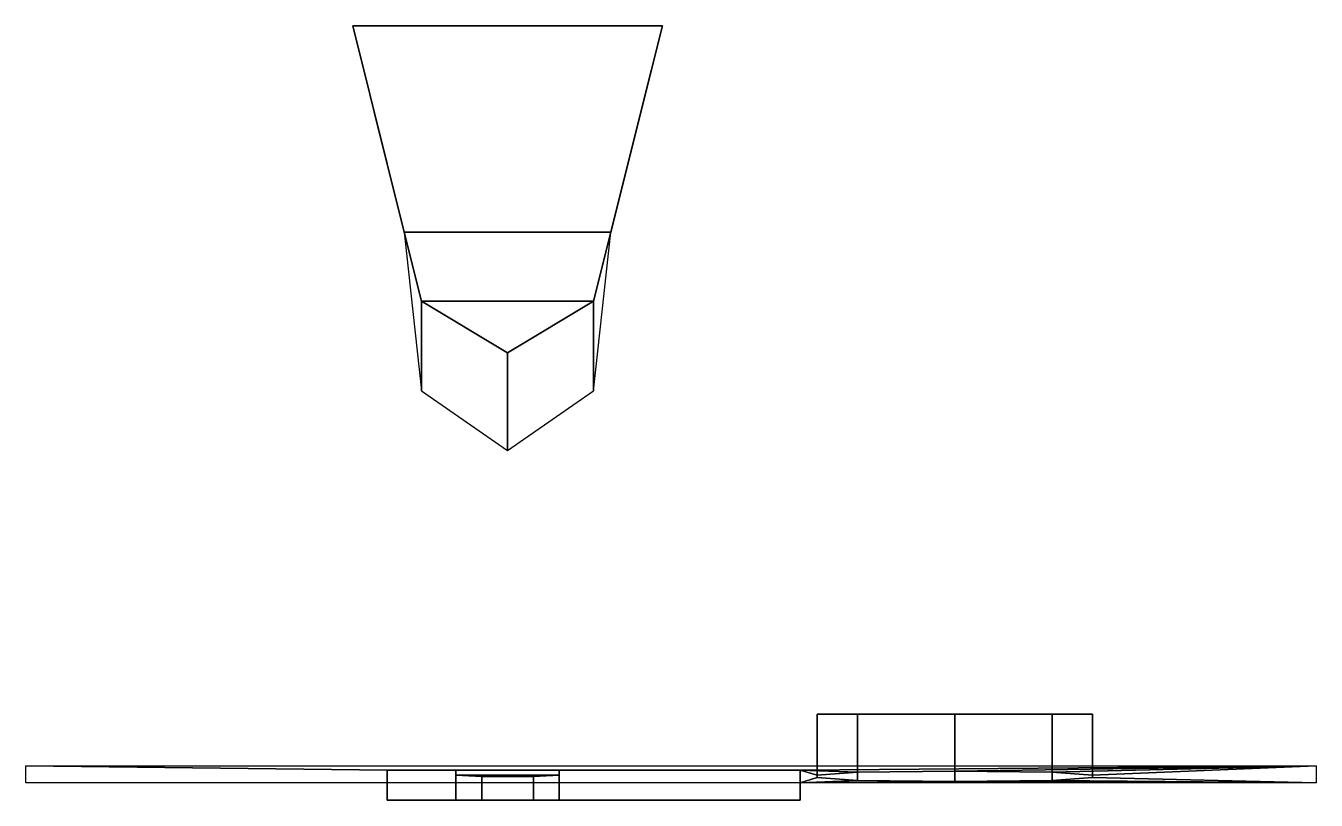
# Model space of a CAD drawing. Extents: x -0.47 to 0.28, y -0.84 to 0.9.
# Drawn here: x -0.47 to 0.28, y -0.84 to -0.39 of the extents above; entities outside this region: 2.
import ezdxf

# ---------------------------------------------------------------- set-up
doc = ezdxf.new("R2010")
doc.units = 0
doc.layers.add('TURRET_ADDONS_II', color=3, linetype='CONTINUOUS')

msp = doc.modelspace()

# ---------------------------------------------------------------- linework, layer by layer
at = {"layer": 'TURRET_ADDONS_II'}
for points in [[(0.26, 0.8387, 0.18015), (-0.26, 0.8387, 0.18015), (-0.26, 0.9, 0.33), (0.26, 0.9, 0.33)], [(0.26, 0.9, 0.33), (-0.26, 0.9, 0.33), (-0.26, 0.84, 0.53), (0.26, 0.84, 0.53)], [(-0.25, -0.51, 0.61), (-0.13, -0.51, 0.61), (-0.1, -0.39, 0.56), (-0.28, -0.39, 0.56)], [(-0.1, -0.39, 0.55), (-0.28, -0.39, 0.55), (-0.28, -0.39, 0.56), (-0.1, -0.39, 0.56)], [(-0.28, -0.39, 0.55), (-0.2675, -0.44, 0.55), (-0.25, -0.51, 0.61), (-0.28, -0.39, 0.56)], [(-0.1125, -0.44, 0.55), (-0.1, -0.39, 0.55), (-0.1, -0.39, 0.56), (-0.13, -0.51, 0.61)], [(-0.2675, -0.44, 0.55), (-0.25, -0.51, 0.53091), (-0.24, -0.55, 0.61), (-0.25, -0.51, 0.61)], [(-0.13, -0.51, 0.53091), (-0.1125, -0.44, 0.55), (-0.13, -0.51, 0.61), (-0.14, -0.55, 0.61)], [(-0.13, -0.51, 0.61), (-0.25, -0.51, 0.61), (-0.24, -0.55, 0.61), (-0.14, -0.55, 0.61)], [(-0.25, -0.51, 0.53091), (-0.24, -0.60211, 0.50579), (-0.24, -0.55, 0.61)], [(-0.14, -0.60211, 0.50579), (-0.13, -0.51, 0.53091), (-0.14, -0.55, 0.61)], [(-0.19, -0.58, 0.61), (-0.19, -0.58, 0.61), (-0.14, -0.55, 0.61), (-0.24, -0.55, 0.61)], [(-0.24, -0.60211, 0.50579), (-0.19, -0.63684, 0.49632), (-0.19, -0.58, 0.61), (-0.24, -0.55, 0.61)], [(-0.19, -0.63684, 0.49632), (-0.14, -0.60211, 0.50579), (-0.14, -0.55, 0.61), (-0.19, -0.58, 0.61)], [(0.01343, -0.82847, 0.40657), (-0.01, -0.82686, 0.35), (-0.01, -0.79, 0.35), (0.01343, -0.79, 0.40657)], [(-0.01, -0.82543, 0.3), (0.01343, -0.82381, 0.24343), (0.01343, -0.79, 0.24343), (-0.01, -0.79, 0.3)], [(-0.01, -0.82686, 0.35), (-0.01, -0.82543, 0.3), (-0.01, -0.79, 0.3), (-0.01, -0.79, 0.35)], [(-0.01, -0.79, 0.35), (-0.01, -0.79, 0.3), (0.01343, -0.79, 0.24343), (0.01343, -0.79, 0.40657)], [(0.01343, -0.82381, 0.24343), (0.07, -0.82314, 0.22), (0.07, -0.79, 0.22), (0.01343, -0.79, 0.24343)], [(0.07, -0.82914, 0.43), (0.01343, -0.82847, 0.40657), (0.01343, -0.79, 0.40657), (0.07, -0.79, 0.43)], [(0.01343, -0.79, 0.40657), (0.01343, -0.79, 0.24343), (0.07, -0.79, 0.22), (0.07, -0.79, 0.43)], [(0.07, -0.82314, 0.22), (0.12657, -0.82381, 0.24343), (0.12657, -0.79, 0.24343), (0.07, -0.79, 0.22)], [(0.12657, -0.82847, 0.40657), (0.07, -0.82914, 0.43), (0.07, -0.79, 0.43), (0.12657, -0.79, 0.40657)], [(0.07, -0.79, 0.43), (0.07, -0.79, 0.22), (0.12657, -0.79, 0.24343), (0.12657, -0.79, 0.40657)], [(0.15, -0.82686, 0.35), (0.12657, -0.82847, 0.40657), (0.12657, -0.79, 0.40657), (0.15, -0.79, 0.35)], [(0.12657, -0.82381, 0.24343), (0.15, -0.82543, 0.3), (0.15, -0.79, 0.3), (0.12657, -0.79, 0.24343)], [(0.12657, -0.79, 0.40657), (0.12657, -0.79, 0.24343), (0.15, -0.79, 0.3), (0.15, -0.79, 0.35)], [(0.15, -0.82543, 0.3), (0.15, -0.82686, 0.35), (0.15, -0.79, 0.35), (0.15, -0.79, 0.3)], [(-0.26, -0.82257, 0.2), (-0.47, -0.82, 0.11), (0.28, -0.82, 0.11), (-0.02, -0.82257, 0.2)], [(-0.47, -0.82, 0.11), (-0.26, -0.82257, 0.2), (-0.26, -0.83, 0.46), (-0.47, -0.83, 0.46)], [(-0.22, -0.82257, 0.2), (-0.22, -0.84, 0.2), (-0.26, -0.84, 0.2), (-0.26, -0.82257, 0.2)], [(-0.26, -0.82257, 0.2), (-0.26, -0.84, 0.2), (-0.26, -0.84, 0.44), (-0.26, -0.83, 0.46)], [(-0.22, -0.84, 0.3), (-0.22, -0.84, 0.2), (-0.22, -0.82257, 0.2), (-0.22, -0.82543, 0.3)], [(-0.22, -0.82543, 0.3), (-0.22, -0.82257, 0.2), (-0.16, -0.82257, 0.2), (-0.16, -0.82543, 0.3)], [(-0.16, -0.84, 0.2), (-0.16, -0.84, 0.3), (-0.16, -0.82543, 0.3), (-0.16, -0.82257, 0.2)], [(-0.02, -0.82257, 0.2), (-0.02, -0.84, 0.2), (-0.16, -0.84, 0.2), (-0.16, -0.82257, 0.2)], [(0.01343, -0.82381, 0.24343), (-0.02, -0.82257, 0.2), (0.28, -0.82, 0.11), (0.07, -0.82314, 0.22)], [(-0.01, -0.82543, 0.3), (-0.02, -0.82257, 0.2), (-0.02, -0.82257, 0.2), (0.01343, -0.82381, 0.24343)], [(-0.02, -0.82257, 0.2), (-0.02, -0.83, 0.46), (-0.02, -0.84, 0.44), (-0.02, -0.84, 0.2)], [(-0.02, -0.82257, 0.2), (-0.01, -0.82543, 0.3), (-0.01, -0.82686, 0.35), (-0.02, -0.83, 0.46)], [(0.07, -0.82314, 0.22), (0.07, -0.82314, 0.22), (0.28, -0.82, 0.11), (0.12657, -0.82381, 0.24343)], [(0.12657, -0.82381, 0.24343), (0.12657, -0.82381, 0.24343), (0.28, -0.82, 0.11), (0.15, -0.82543, 0.3)], [(0.15, -0.82543, 0.3), (0.28, -0.82, 0.11), (0.28, -0.83, 0.46), (0.15, -0.82686, 0.35)], [(-0.02, -0.84, 0.44), (-0.02, -0.83, 0.46), (-0.26, -0.83, 0.46), (-0.26, -0.84, 0.44)], [(-0.205, -0.84, 0.32598), (-0.22, -0.84, 0.3), (-0.22, -0.82543, 0.3), (-0.205, -0.82617, 0.32598)], [(-0.175, -0.82617, 0.32598), (-0.205, -0.82617, 0.32598), (-0.22, -0.82543, 0.3), (-0.16, -0.82543, 0.3)], [(-0.175, -0.84, 0.32598), (-0.205, -0.84, 0.32598), (-0.205, -0.82617, 0.32598), (-0.175, -0.82617, 0.32598)], [(-0.16, -0.84, 0.3), (-0.175, -0.84, 0.32598), (-0.175, -0.82617, 0.32598), (-0.16, -0.82543, 0.3)], [(-0.01, -0.82686, 0.35), (0.01343, -0.82847, 0.40657), (0.01343, -0.82847, 0.40657), (-0.02, -0.83, 0.46)], [(0.01343, -0.82847, 0.40657), (0.07, -0.82914, 0.43), (0.07, -0.82914, 0.43), (-0.02, -0.83, 0.46)], [(0.07, -0.82914, 0.43), (0.28, -0.83, 0.46), (0.28, -0.83, 0.46), (-0.02, -0.83, 0.46)], [(0.12657, -0.82847, 0.40657), (0.28, -0.83, 0.46), (0.28, -0.83, 0.46), (0.07, -0.82914, 0.43)], [(0.15, -0.82686, 0.35), (0.28, -0.83, 0.46), (0.28, -0.83, 0.46), (0.12657, -0.82847, 0.40657)], [(-0.175, -0.84, 0.32598), (-0.02, -0.84, 0.44), (-0.26, -0.84, 0.44), (-0.205, -0.84, 0.32598)], [(-0.22, -0.84, 0.3), (-0.205, -0.84, 0.32598), (-0.26, -0.84, 0.44), (-0.22, -0.84, 0.3)], [(-0.26, -0.84, 0.2), (-0.22, -0.84, 0.2), (-0.22, -0.84, 0.3), (-0.26, -0.84, 0.44)], [(-0.16, -0.84, 0.3), (-0.02, -0.84, 0.44), (-0.02, -0.84, 0.44), (-0.175, -0.84, 0.32598)], [(-0.02, -0.84, 0.2), (-0.02, -0.84, 0.44), (-0.16, -0.84, 0.3), (-0.16, -0.84, 0.2)]]:
    msp.add_3dface(points, dxfattribs=at)

doc.saveas('drawing.dxf')
